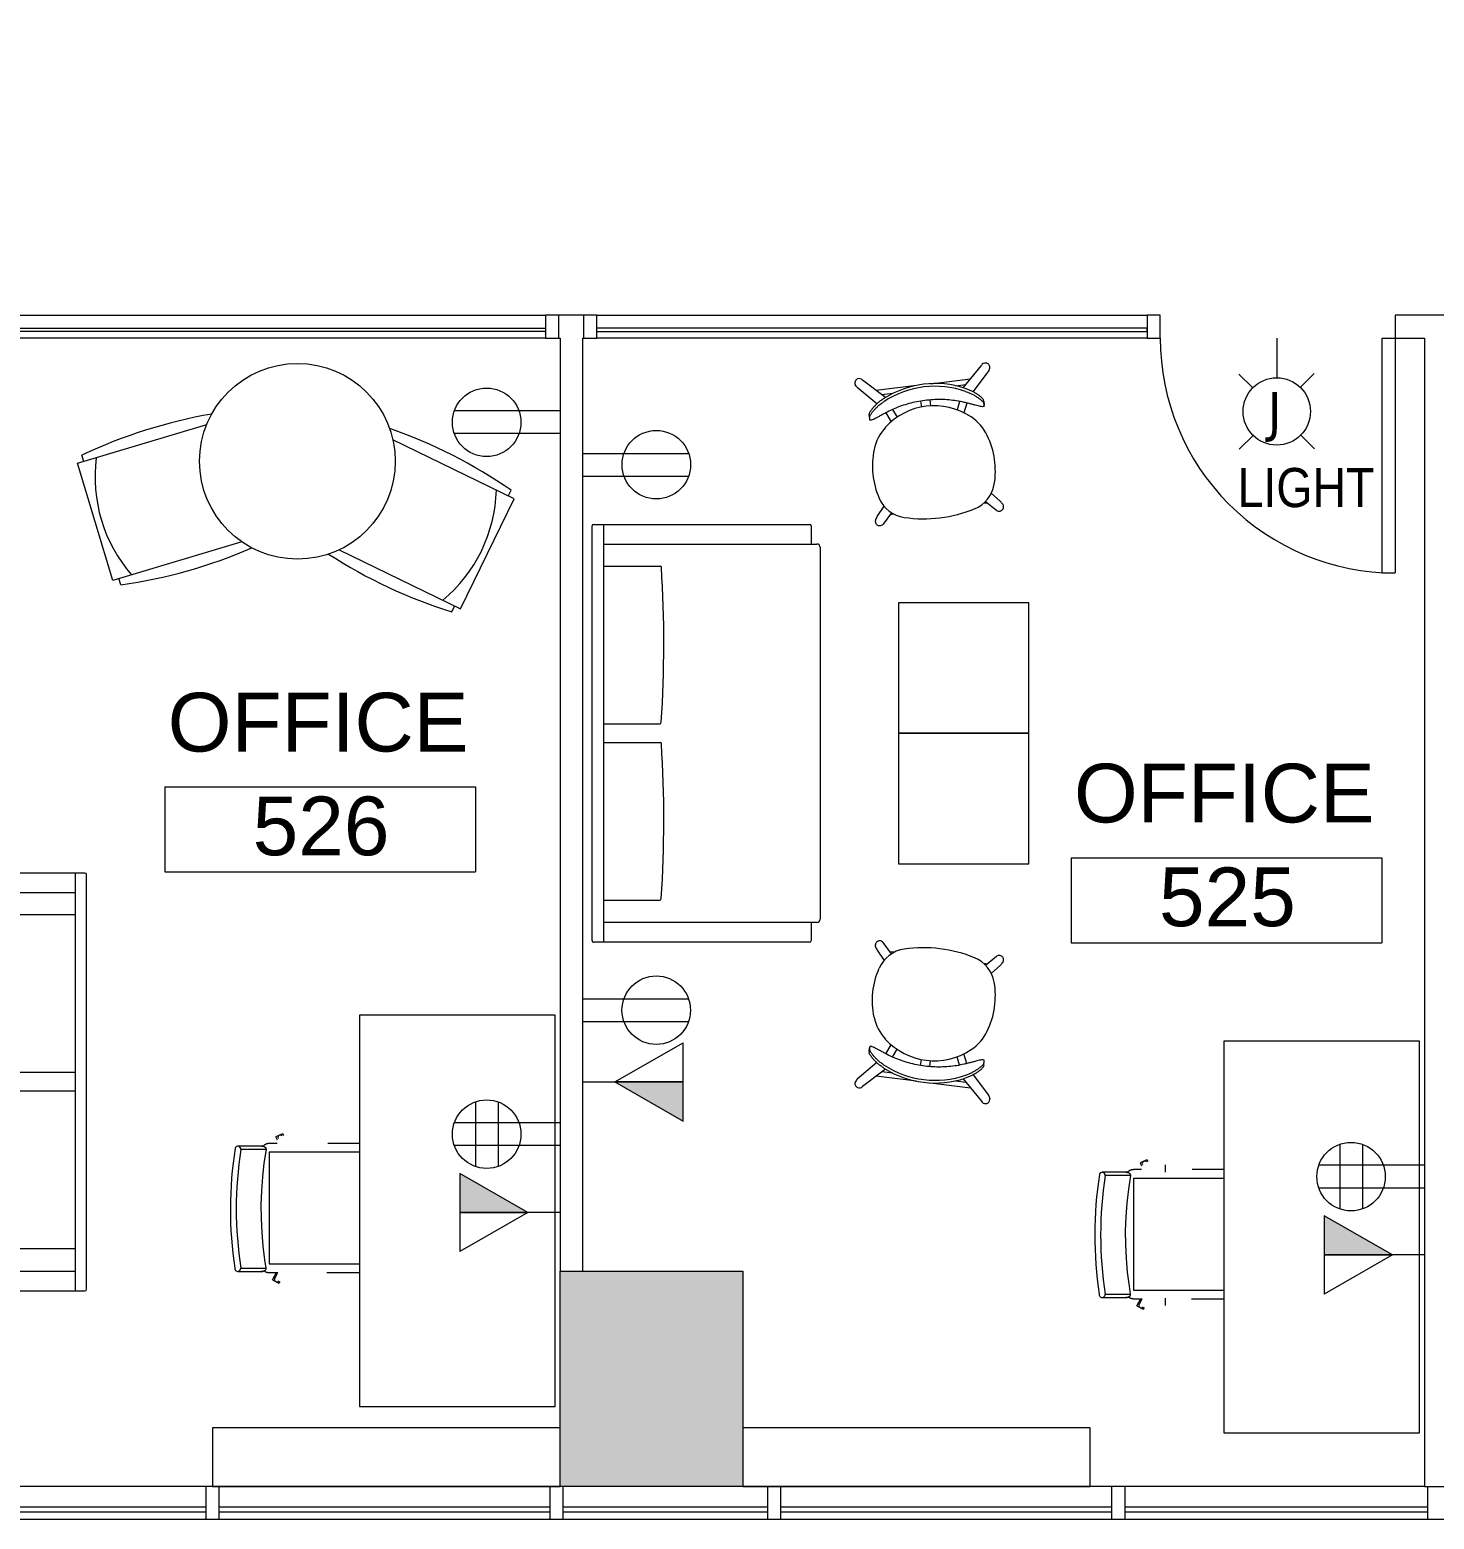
# Model space of a CAD drawing. Header units: inches. Extents: x 1 to 5284, y -575 to 1641.
# Drawn here: x 1899.2 to 2114.5, y -541 to -312.8 of the extents above; entities that cross this region are included whole.
import ezdxf

# ---------------------------------------------------------------- set-up
doc = ezdxf.new("R2010")
doc.units = ezdxf.units.IN
doc.header["$MEASUREMENT"] = 0
for name, color, linetype, lineweight in [('A-ANNO-NOTE', 131, 'Continuous', 20), ('A-AREA-IDEN', 2, 'Continuous', 20), ('A-DOOR', 31, 'Continuous', 9), ('A-DOOR-FRAM', 31, 'Continuous', 9), ('A-GLAZ', 151, 'Continuous', 9), ('A-GLAZ-EXST', 7, 'Continuous', 9), ('Bb-col', 7, 'Continuous', 9), ('Bb-cor', 7, 'Continuous', 9), ('CAD background - for revit_dwg', 8, 'Continuous', 9), ('E-ELEC-FIXT-IDEN', 2, 'Continuous', 9), ('I-FURN', 30, 'Continuous', 9), ('I-FURN-PNLS', 30, 'Continuous', 9), ('I-WALL', 2, 'Continuous', 13), ('Mullion', 7, 'Continuous', 9)]:
    doc.layers.add(name, color=color, linetype=linetype, lineweight=lineweight)
doc.styles.add('Arial', font='arial.ttf', dxfattribs={"height": 9})
doc.styles.add('Arial_2', font='arial.ttf', dxfattribs={"width": 0.85, "height": 6})
doc.styles.add('Tahoma', font='tahoma.ttf', dxfattribs={"height": 6})
pattern_1 = [(180, (32.04, 38.733), (-3e-15, 24), []), (90, (32.04, 38.73), (72, -4e-15), [])]
pattern_2 = [(180, (52.487, 38.733), (-3e-15, 24), []), (90, (52.49, 38.73), (72, -4e-15), [])]

# ---------------------------------------------------------------- blocks, each defined once
blk = doc.blocks.new('Single-Flush - With Sidelight - 36_ x 96_-1747744-New Construction - Tel_Data_Elec Plan')
at = {"layer": 'A-DOOR', "color": 250, "lineweight": 20}
for p, q in [((-16, -1.75), (-18, -1.75)), ((-18, -1.75), (-18, -37.75)), ((-16, -37.75), (-16, -1.75)), ((-16, -37.75), (-18, -37.75))]:
    blk.add_line(p, q, dxfattribs=at)
at = {"layer": 'A-DOOR'}
blk.add_arc((-18, -1.75), 36, 270, 0, dxfattribs=at)
at = {"layer": 'A-DOOR-FRAM', "color": 250, "lineweight": 20}
blk.add_line((132.27, 1.75), (132.27, -1.75), dxfattribs=at)
at = {"layer": 'A-GLAZ', "color": 250, "lineweight": 20}
for p, q in [((20, -0.75), (20, -0.25)), ((20, -0.25), (130.27, -0.25)), ((130.27, -0.75), (20, -0.75)), ((130.27, -0.25), (130.27, -0.75))]:
    blk.add_line(p, q, dxfattribs=at)
blk = doc.blocks.new('Single-Flush - With Sidelight - 36_ x 96_-1747842-New Construction - Tel_Data_Elec Plan')
at = {"layer": 'A-DOOR', "color": 250, "lineweight": 20}
for p, q in [((-16, 37.75), (-18, 37.75)), ((-18, 1.75), (-18, 37.75)), ((-16, 37.75), (-16, 1.75)), ((-16, 1.75), (-18, 1.75))]:
    blk.add_line(p, q, dxfattribs=at)
at = {"layer": 'A-DOOR'}
blk.add_arc((-18, 1.75), 36, 360, 90, dxfattribs=at)
at = {"layer": 'A-DOOR-FRAM', "color": 250, "lineweight": 20}
blk.add_line((106.39, -1.75), (106.39, 1.75), dxfattribs=at)
at = {"layer": 'A-GLAZ', "color": 250, "lineweight": 20}
for p, q in [((104.39, 0.75), (20, 0.75)), ((20, 0.75), (20, 0.25)), ((20, 0.25), (104.39, 0.25)), ((104.39, 0.25), (104.39, 0.75))]:
    blk.add_line(p, q, dxfattribs=at)
blk = doc.blocks.new('Table _ Chairs - Seats 2 - 2-6 Diameter-571324-New Construction - Tel_Data_Elec Plan')
at = {"layer": 'I-FURN'}
for p, q in [((-9.37, 32.37), (-9.37, 11.71)), ((9.38, 32.37), (-9.37, 32.37)), ((9.38, 11.71), (9.38, 32.37)), ((-9.37, 31.37), (-10.37, 31.37)), ((10.38, 31.37), (9.38, 31.37)), ((14.83, -2.25), (28.84, -17.44)), ((15.06, -30.16), (1.05, -14.96)), ((28.84, -17.44), (15.06, -30.16)), ((28.9, -16.03), (28.16, -16.71)), ((14.38, -29.42), (13.64, -30.1))]:
    blk.add_line(p, q, dxfattribs=at)
blk.add_circle((0, 0), 15, dxfattribs=at)
for centre, radius, start, end in [((66.41, 19.75), 77.66, 171.3911, 186.8305), ((0, 8.4), 22.97, 65.9148, 114.0852), ((-66.41, 19.75), 77.66, 353.1695, 8.6089), ((-35.43, -59.54), 77.66, 34.072, 49.5115), ((62.21, 30.5), 77.66, 215.8504, 231.2899), ((5.7, -6.18), 22.97, 288.5958, 336.7661)]:
    blk.add_arc(centre, radius, start, end, dxfattribs=at)
blk = doc.blocks.new('CGI_Bench - CGI_Bench-1733011-New Construction - Tel_Data_Elec Plan')
at = {"layer": 'I-FURN-PNLS'}
h = blk.add_hatch(dxfattribs=at)
h.set_pattern_fill('FP_3', color=256, style=0, pattern_type=2)
h.set_pattern_definition(pattern_1)
h.paths.add_polyline_path([(31.46, 41.54), (31.5, 35.78), (31.54, 35.63), (31.75, 35.42), (32.12, 35.36), (32.41, 35.48), (32.45, 35.51), (32.61, 35.78), (32.63, 35.93), (32.58, 41.74), (32.45, 41.95), (32.19, 42.1), (31.81, 42.07), (31.63, 41.95), (31.53, 41.83), (31.48, 41.61)], flags=0)
h = blk.add_hatch(dxfattribs=at)
h.set_pattern_fill('FP_4', color=256, style=0, pattern_type=2)
h.set_pattern_definition(pattern_2)
h.paths.add_polyline_path([(51.9, 41.54), (51.93, 35.85), (51.99, 35.63), (52.3, 35.38), (52.49, 35.35), (52.78, 35.42), (52.99, 35.64), (53.07, 35.93), (53.05, 41.69), (52.9, 41.95), (52.64, 42.1), (52.48, 42.12), (52.14, 41.98), (51.98, 41.83), (51.93, 41.62)], flags=0)
for p, q in [((33.23, 48.19), (33.23, 44.33)), ((51.4, 44.31), (51.4, 48.17)), ((32.54, 43.8), (32.54, 42.49)), ((33.87, 43.85), (33.87, 30)), ((50.98, 43.85), (33.87, 43.85)), ((33.87, 43.8), (33.87, 30)), ((50.93, 43.85), (33.93, 43.85)), ((50.98, 30), (50.98, 43.85)), ((50.98, 30), (50.98, 43.8)), ((52.32, 42.6), (52.32, 43.8)), ((31.44, 43.33), (30.91, 42.35)), ((31.2, 42.2), (30.91, 42.35)), ((31.44, 43.33), (32.55, 42.73)), ((31.67, 42.99), (32.54, 42.52)), ((52.85, 42.55), (53.35, 42.79)), ((53.82, 41.78), (53.35, 42.79)), ((53.82, 41.78), (53.54, 41.65)), ((32.54, 34.97), (32.54, 30)), ((52.32, 30), (52.32, 34.86)), ((12, 30), (12, 0)), ((72, 30), (12, 30)), ((72, 0), (72, 30)), ((12, 0), (72, 0))]:
    blk.add_line(p, q, dxfattribs=at)
at = {"layer": 'I-FURN-PNLS', "flags": 128}
for points in [[(32.72, 48.65), (32.72, 48.01), (32.72, 47.43), (32.72, 46.91), (32.72, 46.44), (32.72, 46.03), (32.72, 45.69), (32.72, 45.4), (32.72, 45.17), (32.72, 45), (32.72, 44.89), (32.72, 44.84), (32.72, 44.83)], [(51.91, 44.82), (51.91, 44.85), (51.91, 44.94), (51.91, 45.09), (51.91, 45.3), (51.91, 45.57), (51.91, 45.9), (51.91, 46.29), (51.91, 46.74), (51.91, 47.25), (51.91, 47.81), (51.91, 48.43), (51.91, 48.63)], [(32.79, 44.6), (32.76, 44.55), (32.73, 44.5), (32.7, 44.45), (32.68, 44.4), (32.65, 44.35), (32.63, 44.3), (32.61, 44.25), (32.6, 44.2), (32.58, 44.14), (32.57, 44.09), (32.56, 44.03), (32.55, 43.98), (32.55, 43.92), (32.54, 43.87), (32.54, 43.81), (32.54, 43.8)], [(32.72, 44.83), (32.72, 44.86), (32.72, 44.96), (32.72, 45.04)], [(33.23, 44.33), (33.21, 44.33), (33.19, 44.33), (33.17, 44.33), (33.15, 44.33), (33.13, 44.34), (33.11, 44.34), (33.09, 44.35), (33.07, 44.35), (33.05, 44.36), (33.03, 44.37), (33.01, 44.38), (32.99, 44.38), (32.98, 44.39), (32.96, 44.4), (32.94, 44.42), (32.93, 44.43), (32.91, 44.44), (32.89, 44.45), (32.88, 44.47), (32.86, 44.48), (32.85, 44.5), (32.84, 44.51), (32.82, 44.53), (32.81, 44.54), (32.8, 44.56), (32.79, 44.58), (32.78, 44.6), (32.77, 44.61), (32.76, 44.63), (32.76, 44.65), (32.75, 44.67), (32.74, 44.69), (32.74, 44.71), (32.73, 44.73), (32.73, 44.75), (32.73, 44.77), (32.72, 44.79), (32.72, 44.81), (32.72, 44.83), (32.72, 44.83)], [(51.4, 44.31), (49.3, 44.63), (47.19, 44.87), (45.07, 45.03), (42.95, 45.1), (40.83, 45.08), (38.7, 44.98), (36.59, 44.8), (34.48, 44.53), (33.23, 44.33)], [(51.91, 44.82), (51.91, 44.8), (51.9, 44.78), (51.9, 44.76), (51.9, 44.74), (51.9, 44.72), (51.89, 44.7), (51.89, 44.68), (51.88, 44.66), (51.87, 44.64), (51.87, 44.62), (51.86, 44.6), (51.85, 44.58), (51.84, 44.56), (51.83, 44.55), (51.82, 44.53), (51.81, 44.51), (51.79, 44.5), (51.78, 44.48), (51.77, 44.47), (51.75, 44.45), (51.74, 44.44), (51.72, 44.43), (51.71, 44.41), (51.69, 44.4), (51.67, 44.39), (51.66, 44.38), (51.64, 44.37), (51.62, 44.36), (51.6, 44.35), (51.58, 44.34), (51.56, 44.34), (51.54, 44.33), (51.52, 44.33), (51.5, 44.32), (51.48, 44.32), (51.46, 44.31), (51.44, 44.31), (51.42, 44.31), (51.4, 44.31), (51.4, 44.31)], [(52.32, 43.8), (52.32, 43.85), (52.31, 43.91), (52.31, 43.97), (52.3, 44.02), (52.29, 44.07), (52.28, 44.13), (52.26, 44.18), (52.25, 44.24), (52.23, 44.29), (52.21, 44.34), (52.18, 44.39), (52.16, 44.44), (52.13, 44.49), (52.1, 44.54), (52.07, 44.58), (52.04, 44.63), (52.01, 44.67), (51.97, 44.71), (51.93, 44.76), (51.9, 44.8)], [(51.91, 45.02), (51.91, 44.89), (51.91, 44.83), (51.91, 44.82)], [(31.18, 42.83), (31.15, 42.75), (31.13, 42.65), (31.14, 42.56), (31.18, 42.48), (31.23, 42.4), (31.3, 42.34)], [(31.67, 42.99), (31.59, 43.02), (31.51, 43.03), (31.43, 43.02), (31.35, 42.99), (31.28, 42.95), (31.22, 42.9), (31.18, 42.83)], [(53.58, 42.27), (53.54, 42.34), (53.48, 42.4), (53.42, 42.45), (53.34, 42.48), (53.26, 42.49), (53.18, 42.48), (53.1, 42.46)], [(53.51, 41.85), (53.56, 41.92), (53.6, 42.01), (53.62, 42.1), (53.61, 42.19), (53.58, 42.27)]]:
    blk.add_lwpolyline(points, dxfattribs=at)
at = {"layer": 'I-FURN-PNLS'}
for centre, radius, start, end in [((33.93, 43.8), 0.053, 90, 180), ((50.93, 43.8), 0.053, 0, 90), ((31.51, 42.65), 0.373, 151.6127, 165.6924), ((31.51, 42.65), 0.373, 127.5002, 151.6127), ((53.24, 42.12), 0.373, 25, 49.1125), ((53.24, 42.12), 0.373, 10.9203, 25)]:
    blk.add_arc(centre, radius, start, end, dxfattribs=at)
for centre, major_axis, ratio, start_param, end_param in [((33.23, 48.65), (0.507, 0), 0.899459, 1.570796, 4.712389), ((42.26, 1.13), (54.09, 0), 0.899459, 1.397913, 1.738627), ((42.26, 1.13), (53.09, 0), 0.899459, 1.397883, 1.741819), ((51.4, 48.63), (-0.507, 0), 0.899459, 1.570796, 4.369819), ((33.23, 45.04), (0.507, 0), 0.99468, 3.141593, 3.403392), ((51.4, 45.02), (0.507, 0), 0.99468, 6.239129, 6.428751)]:
    blk.add_ellipse(centre, major_axis=major_axis, ratio=ratio, start_param=start_param, end_param=end_param, dxfattribs=at)
blk = doc.blocks.new('FURN-SEATING-SOFA-2 _ 3 SEAT-LARGE - TWO SEAT-1733016-New Construction - Tel_Data_Elec Plan')
at = {"layer": 'I-FURN'}
for p, q in [((-46.5, 34.72), (-46.5, 1.62)), ((17.28, 34.97), (-46.25, 34.97)), ((17.53, 1.63), (17.53, 34.72)), ((-46.5, 33.22), (17.53, 33.22)), ((-43.49, 33.22), (-43.49, 0.5)), ((-40.09, 33.22), (-40.09, 24.54)), ((-15.94, 33.22), (-15.94, 24.6)), ((-13.07, 33.22), (-13.07, 24.54)), ((11.08, 33.22), (11.08, 24.6)), ((14.52, 0.5), (14.52, 33.22)), ((-46.25, 1.37), (-43.49, 1.37)), ((-42.99, 0), (14.02, 0)), ((14.52, 1.38), (17.28, 1.38))]:
    blk.add_line(p, q, dxfattribs=at)
for centre, radius, start, end in [((-46.25, 34.72), 0.25, 90, 180), ((17.28, 34.72), 0.25, 0, 90), ((-39.88, 24.54), 0.203, 180, 266.3987), ((-28.16, 210.74), 186.77, 266.3987, 273.6817), ((-16.19, 24.6), 0.25, 273.6817, 0), ((-12.86, 24.54), 0.203, 180, 266.3987), ((-1.14, 210.74), 186.77, 266.3987, 273.6817), ((10.83, 24.6), 0.25, 273.6817, 0), ((-46.25, 1.62), 0.25, 180, 270), ((-42.99, 0.5), 0.5, 180, 270), ((14.02, 0.5), 0.5, 270, 0), ((17.28, 1.63), 0.25, 270, 0)]:
    blk.add_arc(centre, radius, start, end, dxfattribs=at)
blk = doc.blocks.new('CGI_Bench - CGI_Bench-V17-New Construction - Tel_Data_Elec Plan')
at = {"layer": 'I-FURN-PNLS'}
h = blk.add_hatch(dxfattribs=at)
h.set_pattern_fill('FP_3', color=256, style=0, pattern_type=2)
h.set_pattern_definition(pattern_1)
h.paths.add_polyline_path([(31.46, 41.54), (31.5, 35.78), (31.54, 35.63), (31.75, 35.42), (32.12, 35.36), (32.41, 35.48), (32.46, 35.53), (32.61, 35.78), (32.63, 35.93), (32.58, 41.74), (32.45, 41.95), (32.19, 42.1), (31.81, 42.07), (31.63, 41.95), (31.53, 41.83), (31.48, 41.61)], flags=0)
h = blk.add_hatch(dxfattribs=at)
h.set_pattern_fill('FP_4', color=256, style=0, pattern_type=2)
h.set_pattern_definition(pattern_2)
h.paths.add_polyline_path([(51.9, 41.54), (51.93, 35.85), (51.99, 35.63), (52.3, 35.38), (52.49, 35.35), (52.78, 35.42), (52.99, 35.64), (53.07, 35.93), (53.05, 41.69), (52.9, 41.95), (52.64, 42.1), (52.48, 42.12), (52.14, 41.98), (51.98, 41.83), (51.93, 41.62)], flags=0)
for p, q in [((33.23, 48.19), (33.23, 44.33)), ((51.4, 44.31), (51.4, 48.17)), ((32.54, 43.8), (32.54, 42.49)), ((33.87, 43.85), (33.87, 30)), ((50.98, 43.85), (33.87, 43.85)), ((33.87, 43.8), (33.87, 30)), ((50.93, 43.85), (33.93, 43.85)), ((50.98, 30), (50.98, 43.85)), ((50.98, 30), (50.98, 43.8)), ((52.32, 42.6), (52.32, 43.8)), ((31.44, 43.33), (30.91, 42.35)), ((31.2, 42.2), (30.91, 42.35)), ((31.44, 43.33), (32.55, 42.73)), ((31.67, 42.99), (32.54, 42.52)), ((52.85, 42.55), (53.35, 42.79)), ((53.82, 41.78), (53.35, 42.79)), ((53.82, 41.78), (53.54, 41.65)), ((32.54, 34.97), (32.54, 30)), ((52.32, 30), (52.32, 34.86)), ((12, 30), (12, 0)), ((72, 30), (12, 30)), ((72, 0), (72, 30)), ((12, 0), (72, 0))]:
    blk.add_line(p, q, dxfattribs=at)
at = {"layer": 'I-FURN-PNLS', "flags": 128}
for points in [[(32.72, 48.65), (32.72, 48.01), (32.72, 47.43), (32.72, 46.91), (32.72, 46.44), (32.72, 46.03), (32.72, 45.69), (32.72, 45.4), (32.72, 45.17), (32.72, 45), (32.72, 44.89), (32.72, 44.84), (32.72, 44.83)], [(51.91, 44.82), (51.91, 44.85), (51.91, 44.94), (51.91, 45.09), (51.91, 45.3), (51.91, 45.57), (51.91, 45.9), (51.91, 46.29), (51.91, 46.74), (51.91, 47.25), (51.91, 47.81), (51.91, 48.43), (51.91, 48.63)], [(32.79, 44.6), (32.76, 44.55), (32.73, 44.5), (32.7, 44.45), (32.68, 44.4), (32.65, 44.35), (32.63, 44.3), (32.61, 44.25), (32.6, 44.2), (32.58, 44.14), (32.57, 44.09), (32.56, 44.03), (32.55, 43.98), (32.55, 43.92), (32.54, 43.87), (32.54, 43.81), (32.54, 43.8)], [(32.72, 44.83), (32.72, 44.86), (32.72, 44.96), (32.72, 45.04)], [(33.23, 44.33), (33.21, 44.33), (33.19, 44.33), (33.17, 44.33), (33.15, 44.33), (33.13, 44.34), (33.11, 44.34), (33.09, 44.35), (33.07, 44.35), (33.05, 44.36), (33.03, 44.37), (33.01, 44.38), (32.99, 44.38), (32.98, 44.39), (32.96, 44.4), (32.94, 44.42), (32.93, 44.43), (32.91, 44.44), (32.89, 44.45), (32.88, 44.47), (32.86, 44.48), (32.85, 44.5), (32.84, 44.51), (32.82, 44.53), (32.81, 44.54), (32.8, 44.56), (32.79, 44.58), (32.78, 44.6), (32.77, 44.61), (32.76, 44.63), (32.76, 44.65), (32.75, 44.67), (32.74, 44.69), (32.74, 44.71), (32.73, 44.73), (32.73, 44.75), (32.73, 44.77), (32.72, 44.79), (32.72, 44.81), (32.72, 44.83), (32.72, 44.83)], [(51.4, 44.31), (49.3, 44.63), (47.19, 44.87), (45.07, 45.03), (42.95, 45.1), (40.83, 45.08), (38.7, 44.98), (36.59, 44.8), (34.48, 44.53), (33.23, 44.33)], [(51.91, 44.82), (51.91, 44.8), (51.9, 44.78), (51.9, 44.76), (51.9, 44.74), (51.9, 44.72), (51.89, 44.7), (51.89, 44.68), (51.88, 44.66), (51.87, 44.64), (51.87, 44.62), (51.86, 44.6), (51.85, 44.58), (51.84, 44.56), (51.83, 44.55), (51.82, 44.53), (51.81, 44.51), (51.79, 44.5), (51.78, 44.48), (51.77, 44.47), (51.75, 44.45), (51.74, 44.44), (51.72, 44.43), (51.71, 44.41), (51.69, 44.4), (51.67, 44.39), (51.66, 44.38), (51.64, 44.37), (51.62, 44.36), (51.6, 44.35), (51.58, 44.34), (51.56, 44.34), (51.54, 44.33), (51.52, 44.33), (51.5, 44.32), (51.48, 44.32), (51.46, 44.31), (51.44, 44.31), (51.42, 44.31), (51.4, 44.31), (51.4, 44.31)], [(52.32, 43.8), (52.32, 43.85), (52.31, 43.91), (52.31, 43.97), (52.3, 44.02), (52.29, 44.07), (52.28, 44.13), (52.26, 44.18), (52.25, 44.24), (52.23, 44.29), (52.21, 44.34), (52.18, 44.39), (52.16, 44.44), (52.13, 44.49), (52.1, 44.54), (52.07, 44.58), (52.04, 44.63), (52.01, 44.67), (51.97, 44.71), (51.93, 44.76), (51.9, 44.8)], [(51.91, 45.02), (51.91, 44.89), (51.91, 44.83), (51.91, 44.82)], [(31.18, 42.83), (31.15, 42.75), (31.13, 42.65), (31.14, 42.56), (31.18, 42.48), (31.23, 42.4), (31.3, 42.34)], [(31.67, 42.99), (31.59, 43.02), (31.51, 43.03), (31.43, 43.02), (31.35, 42.99), (31.28, 42.95), (31.22, 42.9), (31.18, 42.83)], [(53.58, 42.27), (53.54, 42.34), (53.48, 42.4), (53.42, 42.45), (53.34, 42.48), (53.26, 42.49), (53.18, 42.48), (53.1, 42.46)], [(53.51, 41.85), (53.56, 41.92), (53.6, 42.01), (53.62, 42.1), (53.61, 42.19), (53.58, 42.27)]]:
    blk.add_lwpolyline(points, dxfattribs=at)
at = {"layer": 'I-FURN-PNLS'}
for centre, radius, start, end in [((33.93, 43.8), 0.053, 90, 180), ((50.93, 43.8), 0.053, 0, 90), ((31.51, 42.65), 0.373, 151.6127, 165.6924), ((31.51, 42.65), 0.373, 127.5002, 151.6127), ((53.24, 42.12), 0.373, 25, 49.1125), ((53.24, 42.12), 0.373, 11.8807, 25)]:
    blk.add_arc(centre, radius, start, end, dxfattribs=at)
for centre, major_axis, ratio, start_param, end_param in [((33.23, 48.65), (0.507, 0), 0.899459, 1.570796, 4.712389), ((42.26, 1.13), (54.09, 0), 0.899459, 1.397913, 1.738627), ((42.26, 1.13), (53.09, 0), 0.899459, 1.397883, 1.741819), ((51.4, 48.63), (-0.507, 0), 0.899459, 1.570796, 4.369819), ((33.23, 45.04), (0.507, 0), 0.99468, 3.141593, 3.403392), ((51.4, 45.02), (0.507, 0), 0.99468, 6.239129, 6.428751)]:
    blk.add_ellipse(centre, major_axis=major_axis, ratio=ratio, start_param=start_param, end_param=end_param, dxfattribs=at)
blk = doc.blocks.new('FURN-SEATING-SOFA-2 _ 3 SEAT-LARGE - TWO SEAT-1742381-New Construction - Tel_Data_Elec Plan')
at = {"layer": 'I-FURN'}
for p, q in [((-46.5, -34.72), (-46.5, -1.62)), ((-46.25, -1.37), (-43.49, -1.37)), ((-43.49, -33.22), (-43.49, -0.5)), ((-42.99, 0), (14.02, 0)), ((14.52, -0.5), (14.52, -33.22)), ((14.52, -1.38), (17.28, -1.38)), ((17.53, -1.63), (17.53, -34.72)), ((-40.09, -33.22), (-40.09, -24.54)), ((-15.94, -33.22), (-15.94, -24.6)), ((-13.07, -33.22), (-13.07, -24.54)), ((11.08, -33.22), (11.08, -24.6)), ((-46.5, -33.22), (17.53, -33.22)), ((17.28, -34.97), (-46.25, -34.97))]:
    blk.add_line(p, q, dxfattribs=at)
for centre, radius, start, end in [((-46.25, -1.62), 0.25, 90, 180), ((-42.99, -0.5), 0.5, 90, 180), ((14.02, -0.5), 0.5, 360, 90), ((17.28, -1.63), 0.25, 0, 90), ((-39.88, -24.54), 0.203, 93.6013, 180), ((-28.16, -210.74), 186.77, 86.3183, 93.6013), ((-16.19, -24.6), 0.25, 0, 86.3183), ((-12.86, -24.54), 0.203, 93.6013, 180), ((-1.14, -210.74), 186.77, 86.3183, 93.6013), ((10.83, -24.6), 0.25, 0, 86.3183), ((-46.25, -34.72), 0.25, 180, 270), ((17.28, -34.72), 0.25, 270, 0)]:
    blk.add_arc(centre, radius, start, end, dxfattribs=at)
blk = doc.blocks.new('Steelcase Coalesse - Millbrae - Table - Side - 20__ D x 20__ W x 20__ H-1742382-New Construction - Tel_Data_Elec Plan')
at = {"layer": 'I-FURN'}
for p, q in [((-26.54, 0), (-46.5, 0)), ((-46.5, 0), (-46.5, -20)), ((-26.54, -20), (-26.54, 0)), ((-46.5, -20), (-26.54, -20))]:
    blk.add_line(p, q, dxfattribs=at)
blk = doc.blocks.new('JCR4_JCR5_US - JCR4-1739715-New Construction - Tel_Data_Elec Plan')
at = {"layer": 'I-FURN'}
for p, q in [((-9.81, 9.68), (-9.86, 9.79)), ((-9.51, 9.2), (-8.28, 7.79)), ((-7.26, 8.93), (-8.77, 10.49)), ((-6.92, 9.18), (-7.5, 9.18)), ((6.89, 9.18), (7.51, 9.18)), ((7.25, 8.91), (8.77, 10.48)), ((9.51, 9.19), (8.28, 7.77)), ((9.81, 9.67), (9.86, 9.77)), ((-8.87, -6.32), (-8.87, -5.78)), ((-8.87, -6.32), (-8.85, -6.53)), ((-6.24, -6.38), (-5.62, -4.95)), ((-5.18, -6.75), (-4.65, -5.53)), ((-0.68, -7.54), (-0.68, -6.63)), ((0.75, -7.54), (0.75, -6.62)), ((5.19, -6.78), (4.64, -5.52)), ((6.26, -6.41), (5.62, -4.94)), ((8.87, -6.32), (8.84, -6.53)), ((8.87, -6.32), (8.87, -5.79)), ((-7.44, -7.96), (-10.12, -10.77)), ((-5.96, -8.77), (-9.16, -11.83)), ((6.04, -8.74), (9.19, -11.82)), ((7.47, -7.93), (10.13, -10.79)), ((-10.2, -10.88), (-10.37, -11.26)), ((-1.08, -10), (-7.25, -10)), ((-4.83, -9.22), (-6.43, -9.22)), ((1.08, -10), (7.33, -10)), ((4.82, -9.22), (6.53, -9.22)), ((10.23, -10.95), (10.38, -11.28))]:
    blk.add_line(p, q, dxfattribs=at)
for centre, radius, start, end in [((-9.18, 9.99), 0.716, 137.5753, 178.4247), ((-9.38, 9.99), 0.519, 178.4247, 203), ((-8.15, 10.39), 1.8, 203, 221), ((-9.27, 10.07), 0.594, 92.4247, 137.5753), ((-9.21, 10.02), 0.651, 47.2305, 97.4172), ((-4.15, 5.08), 4.95, 105.0819, 163.4393), ((-0.01, -10.26), 20.83, 74.9181, 105.0819), ((4.12, 5.08), 4.95, 16.545, 74.9181), ((9.21, 10), 0.651, 82.5828, 132.7695), ((9.27, 10.05), 0.594, 42.4247, 87.5753), ((8.15, 10.37), 1.8, 319, 337), ((9.18, 9.97), 0.716, 1.5753, 42.4247), ((9.38, 9.98), 0.519, 337, 1.5753), ((3.02, 2.95), 12.43, 163.4393, 198.7768), ((-1.93, 1.26), 7.2, 198.7768, 229.164), ((1.9, 1.26), 7.2, 310.836, 341.2386), ((-0.01, 3.48), 10.13, 229.164, 310.836), ((-9.78, -11.47), 0.628, 160.1918, 193.8526), ((-9.71, -11.16), 0.566, 136.399, 150.171), ((9.71, -11.18), 0.567, 24.0328, 42.9577), ((9.78, -11.46), 0.628, 346.1472, 16.1794), ((-9.77, -11.47), 0.641, 193.8531, 238.0895), ((-9.63, -11.25), 0.899, 238.2879, 252.4032), ((-9.73, -11.44), 0.692, 255.3086, 325.1858), ((9.75, -11.43), 0.678, 215.4685, 284.408), ((9.65, -11.24), 0.884, 287.7331, 301.2316), ((9.77, -11.45), 0.641, 301.9103, 346.1472)]:
    blk.add_arc(centre, radius, start, end, dxfattribs=at)
for centre, major_axis, ratio, start_param, end_param in [((1.04, -13.33), (-9.82, 7.83), 0.171248, 0.054796, 0.206134), ((0.03, -12.52), (8.76, 6.98), 0.171276, 6.070534, 6.226041), ((0, 4.58), (14.23, 0.06), 0.998613, 4.250885, 5.16581), ((0, 4.56), (14.63, 0.06), 0.998476, 4.264328, 5.152632)]:
    blk.add_ellipse(centre, major_axis=major_axis, ratio=ratio, start_param=start_param, end_param=end_param, dxfattribs=at)
for points in [[(8.72, -1.05), (9.13, 0.15), (9.58, 2.7), (9.23, 5.26), (8.86, 6.49)], [(-8.84, -5.61), (-8.82, -5.57), (-8.76, -5.52), (-8.57, -5.52), (-8.29, -5.59), (-7.92, -5.72), (-7.49, -5.89), (-6.99, -6.09), (-6.44, -6.31), (-6.05, -6.46), (-5.85, -6.53)], [(6.03, -6.5), (6.22, -6.43), (6.59, -6.29), (7.11, -6.08), (7.57, -5.89), (7.98, -5.73), (8.33, -5.62), (8.59, -5.55), (8.77, -5.56), (8.83, -5.61), (8.84, -5.64)]]:
    blk.add_open_spline(points, degree=3, dxfattribs=at)
for points, knots in [([(-6.28, -8.17), (-6.45, -8.09), (-6.77, -7.92), (-7.23, -7.63), (-7.65, -7.32), (-8.02, -7.01), (-8.29, -6.76), (-8.47, -6.57), (-8.59, -6.44), (-8.69, -6.31), (-8.79, -6.16), (-8.83, -6.07), (-8.85, -6.02)], [0, 0, 0, 0, 0.125, 0.25, 0.375, 0.5, 0.625, 0.6875, 0.75, 0.8125, 0.875, 1, 1, 1, 1]), ([(-8.85, -6.53), (-8.83, -6.58), (-8.79, -6.67), (-8.69, -6.82), (-8.59, -6.94), (-8.47, -7.07), (-8.29, -7.26), (-8.02, -7.5), (-7.65, -7.8), (-7.23, -8.1), (-6.77, -8.38), (-6.45, -8.54), (-6.28, -8.62)], [0, 0, 0, 0, 0.125, 0.1875, 0.25, 0.3125, 0.375, 0.5, 0.625, 0.75, 0.875, 1, 1, 1, 1]), ([(-5.85, -6.53), (-5.49, -6.66), (-4.74, -6.91), (-3.18, -7.3), (-1.14, -7.58), (1.36, -7.57), (3.39, -7.27), (4.93, -6.88), (5.67, -6.63), (6.03, -6.5)], [0, 0, 0, 0, 0.1, 0.2, 0.4, 0.6, 0.8, 0.9, 1, 1, 1, 1]), ([(8.84, -6.02), (8.83, -6.07), (8.79, -6.16), (8.68, -6.31), (8.58, -6.44), (8.46, -6.58), (8.28, -6.77), (8.02, -7.02), (7.65, -7.33), (7.23, -7.63), (6.77, -7.92), (6.45, -8.09), (6.28, -8.17)], [0, 0, 0, 0, 0.125, 0.1875, 0.25, 0.3125, 0.375, 0.5, 0.625, 0.75, 0.875, 1, 1, 1, 1]), ([(6.28, -8.62), (6.45, -8.54), (6.77, -8.38), (7.23, -8.1), (7.65, -7.8), (8.02, -7.5), (8.28, -7.26), (8.47, -7.07), (8.58, -6.94), (8.68, -6.82), (8.79, -6.67), (8.83, -6.58), (8.84, -6.53)], [0, 0, 0, 0, 0.125, 0.25, 0.375, 0.5, 0.625, 0.6875, 0.75, 0.8125, 0.875, 1, 1, 1, 1])]:
    blk.add_open_spline(points, degree=3, knots=knots, dxfattribs=at)
blk = doc.blocks.new('JCR4_JCR5_US - JCR4-1733013-New Construction - Tel_Data_Elec Plan')
at = {"layer": 'I-FURN'}
for p, q in [((-5.96, 8.77), (-9.16, 11.83)), ((6.04, 8.74), (9.19, 11.82)), ((-10.2, 10.88), (-10.37, 11.26)), ((-7.44, 7.96), (-10.12, 10.77)), ((-1.08, 10), (-7.25, 10)), ((-4.83, 9.22), (-6.43, 9.22)), ((1.08, 10), (7.33, 10)), ((4.82, 9.22), (6.53, 9.22)), ((7.47, 7.93), (10.13, 10.79)), ((10.23, 10.95), (10.38, 11.28)), ((-0.68, 7.54), (-0.68, 6.63)), ((0.75, 7.54), (0.75, 6.62)), ((-8.87, 6.32), (-8.85, 6.53)), ((-8.87, 6.32), (-8.87, 5.78)), ((-6.24, 6.38), (-5.62, 4.95)), ((-5.18, 6.75), (-4.65, 5.53)), ((5.19, 6.78), (4.64, 5.52)), ((6.26, 6.41), (5.62, 4.94)), ((8.87, 6.32), (8.84, 6.53)), ((8.87, 6.32), (8.87, 5.79)), ((-9.51, -9.2), (-8.28, -7.79)), ((-7.26, -8.93), (-8.77, -10.49)), ((7.25, -8.91), (8.77, -10.48)), ((9.51, -9.19), (8.28, -7.77)), ((-9.81, -9.68), (-9.86, -9.79)), ((-6.92, -9.18), (-7.5, -9.18)), ((6.89, -9.18), (7.51, -9.18)), ((9.81, -9.67), (9.86, -9.77))]:
    blk.add_line(p, q, dxfattribs=at)
for centre, radius, start, end in [((-9.78, 11.47), 0.628, 166.1474, 199.8082), ((-9.77, 11.47), 0.641, 121.9105, 166.1469), ((-9.63, 11.25), 0.899, 107.5968, 121.7121), ((-9.73, 11.44), 0.692, 34.8142, 104.6914), ((9.75, 11.43), 0.678, 75.592, 144.5315), ((9.65, 11.24), 0.884, 58.7684, 72.2669), ((9.77, 11.45), 0.641, 13.8528, 58.0897), ((9.78, 11.46), 0.628, 343.8206, 13.8528), ((-9.71, 11.16), 0.566, 209.829, 223.601), ((9.71, 11.18), 0.567, 317.0423, 335.9672), ((-0.01, -3.48), 10.13, 49.164, 130.836), ((-1.93, -1.26), 7.2, 130.836, 161.2232), ((1.9, -1.26), 7.2, 18.7614, 49.164), ((3.02, -2.95), 12.43, 161.2232, 196.5607), ((-4.15, -5.08), 4.95, 196.5607, 254.9181), ((4.12, -5.08), 4.95, 285.0819, 343.455), ((-9.38, -9.99), 0.519, 157, 181.5753), ((-9.18, -9.99), 0.716, 181.5753, 222.4247), ((-8.15, -10.39), 1.8, 139, 157), ((-9.27, -10.07), 0.594, 222.4247, 267.5753), ((-9.21, -10.02), 0.651, 262.5828, 312.7695), ((-0.01, 10.26), 20.83, 254.9181, 285.0819), ((9.21, -10), 0.651, 227.2305, 277.4172), ((9.27, -10.05), 0.594, 272.4247, 317.5753), ((8.15, -10.37), 1.8, 23, 41), ((9.18, -9.97), 0.716, 317.5753, 358.4247), ((9.38, -9.98), 0.519, 358.4247, 23)]:
    blk.add_arc(centre, radius, start, end, dxfattribs=at)
for centre, major_axis, ratio, start_param, end_param in [((0, -4.56), (-14.63, 0.06), 0.998476, 4.272146, 5.16045), ((0, -4.58), (-14.23, 0.06), 0.998613, 4.258968, 5.173893), ((1.04, 13.33), (9.82, 7.83), 0.171248, 2.935459, 3.086797), ((0.03, 12.52), (-8.76, 6.98), 0.171276, 3.198737, 3.354244)]:
    blk.add_ellipse(centre, major_axis=major_axis, ratio=ratio, start_param=start_param, end_param=end_param, dxfattribs=at)
for points, knots in [([(-8.85, 6.53), (-8.83, 6.58), (-8.79, 6.67), (-8.69, 6.82), (-8.59, 6.94), (-8.47, 7.07), (-8.29, 7.26), (-8.02, 7.5), (-7.65, 7.8), (-7.23, 8.1), (-6.77, 8.38), (-6.45, 8.54), (-6.28, 8.62)], [0, 0, 0, 0, 0.125, 0.1875, 0.25, 0.3125, 0.375, 0.5, 0.625, 0.75, 0.875, 1, 1, 1, 1]), ([(-6.28, 8.17), (-6.45, 8.09), (-6.77, 7.92), (-7.23, 7.63), (-7.65, 7.32), (-8.02, 7.01), (-8.29, 6.76), (-8.47, 6.57), (-8.59, 6.44), (-8.69, 6.31), (-8.79, 6.16), (-8.83, 6.07), (-8.85, 6.02)], [0, 0, 0, 0, 0.125, 0.25, 0.375, 0.5, 0.625, 0.6875, 0.75, 0.8125, 0.875, 1, 1, 1, 1]), ([(-5.85, 6.53), (-5.49, 6.66), (-4.74, 6.91), (-3.18, 7.3), (-1.14, 7.58), (1.36, 7.57), (3.39, 7.27), (4.93, 6.88), (5.67, 6.63), (6.03, 6.5)], [0, 0, 0, 0, 0.1, 0.2, 0.4, 0.6, 0.8, 0.9, 1, 1, 1, 1]), ([(6.28, 8.62), (6.45, 8.54), (6.77, 8.38), (7.23, 8.1), (7.65, 7.8), (8.02, 7.5), (8.28, 7.26), (8.47, 7.07), (8.58, 6.94), (8.68, 6.82), (8.79, 6.67), (8.83, 6.58), (8.84, 6.53)], [0, 0, 0, 0, 0.125, 0.25, 0.375, 0.5, 0.625, 0.6875, 0.75, 0.8125, 0.875, 1, 1, 1, 1]), ([(8.84, 6.02), (8.83, 6.07), (8.79, 6.16), (8.68, 6.31), (8.58, 6.44), (8.46, 6.58), (8.28, 6.77), (8.02, 7.02), (7.65, 7.33), (7.23, 7.63), (6.77, 7.92), (6.45, 8.09), (6.28, 8.17)], [0, 0, 0, 0, 0.125, 0.1875, 0.25, 0.3125, 0.375, 0.5, 0.625, 0.75, 0.875, 1, 1, 1, 1])]:
    blk.add_open_spline(points, degree=3, knots=knots, dxfattribs=at)
for points in [[(-8.84, 5.61), (-8.82, 5.57), (-8.76, 5.52), (-8.57, 5.52), (-8.29, 5.59), (-7.92, 5.72), (-7.49, 5.89), (-6.99, 6.09), (-6.44, 6.31), (-6.05, 6.46), (-5.85, 6.53)], [(6.03, 6.5), (6.22, 6.43), (6.59, 6.29), (7.11, 6.08), (7.57, 5.89), (7.98, 5.73), (8.33, 5.62), (8.59, 5.55), (8.77, 5.56), (8.83, 5.61), (8.84, 5.64)], [(8.72, 1.05), (9.13, -0.15), (9.58, -2.7), (9.23, -5.26), (8.86, -6.49)]]:
    blk.add_open_spline(points, degree=3, dxfattribs=at)
blk = doc.blocks.new('CAD background - for revit_dwg-1564186-New Construction - Tel_Data_Elec Plan')
at = {"lineweight": 9}
h = blk.add_hatch(color=256, dxfattribs=at)
h.paths.add_polyline_path([(1469.42, 5), (1473.5, 5), (1473.5, 38), (1445.5, 38), (1445.5, 5), (1468.92, 5)], flags=0)
h.paths.add_polyline_path([(2194, 5), (2194, 33), (2166, 33), (2166, 5)], flags=0)
h.paths.add_polyline_path([(245.5, 5), (273.5, 5), (273.5, 38), (245.5, 38)], flags=0)
h.paths.add_polyline_path([(485.5, 5), (513.5, 5), (513.5, 38), (485.5, 38)], flags=0)
h.paths.add_polyline_path([(1233.5, 5), (1233.5, 38), (1205.5, 38), (1205.5, 5), (1230, 5)], flags=0)
h.paths.add_polyline_path([(1953.5, 5), (1953.5, 38), (1925.5, 38), (1925.5, 5), (1945.8, 5)], flags=0)
h.paths.add_polyline_path([(965.5, 5), (993.5, 5), (993.5, 38), (965.5, 38)], flags=0)
h.paths.add_polyline_path([(1685.5, 5), (1713.5, 5), (1713.5, 38), (1685.5, 38), (1685.5, 16.3)], flags=0)
h.paths.add_polyline_path([(725.5, 5), (753.5, 5), (753.5, 38), (725.5, 38), (725.5, 16.3)], flags=0)
h.paths.add_polyline_path([(737.41, 245), (751.5, 245), (751.5, 250), (755, 250), (755, 275.5), (726.5, 275.5), (726.5, 245), (730, 245)], flags=0)
h.paths.add_polyline_path([(2161, 245.5), (2194, 245.5), (2194, 273.5), (2161, 273.5)], flags=0)
h.paths.add_polyline_path([(5, 245.5), (38, 245.5), (38, 273.5), (5, 273.5)], flags=0)
h.paths.add_polyline_path([(1229, 246.5), (1232.5, 246.5), (1232.5, 272.25), (1208.75, 272.25), (1208.75, 246.5)], flags=0)
h.paths.add_polyline_path([(1952.5, 246.5), (1952.5, 272.5), (1891.5, 272.5), (1891.5, 246.5), (1947, 246.5)], flags=0)
h.paths.add_polyline_path([(1472.5, 246.5), (1472.5, 272.5), (1446.5, 272.5), (1446.5, 246.5), (1469, 246.5)], flags=0)
h.paths.add_polyline_path([(491.17, 246.5), (512.5, 246.5), (512.5, 272.5), (486.5, 272.5), (486.5, 246.5)], flags=0)
h.paths.add_polyline_path([(1709, 246.5), (1712.5, 246.5), (1712.5, 272.5), (1686.5, 272.5), (1686.5, 246.5), (1690, 246.5)], flags=0)
h.paths.add_polyline_path([(999, 250), (1022, 250), (1022, 272.5), (970, 272.5), (970, 250)], flags=0)
h.paths.add_polyline_path([(5, 485.5), (38, 485.5), (38, 513.5), (5, 513.5)], flags=0)
h.paths.add_polyline_path([(2194, 485.5), (2194, 513.5), (2161, 513.5), (2161, 485.5)], flags=0)
h.paths.add_polyline_path([(1945.8, 486.5), (1952.5, 486.5), (1952.5, 512.5), (1926.5, 512.5), (1926.5, 486.5), (1943.5, 486.5)], flags=0)
h.paths.add_polyline_path([(1690, 486.5), (1712.5, 486.5), (1712.5, 512.5), (1686.5, 512.5), (1686.5, 486.5)], flags=0)
h.paths.add_polyline_path([(1451.02, 486.5), (1476.77, 486.5), (1476.77, 512.5), (1450.77, 512.5), (1450.77, 486.5)], flags=0)
h.paths.add_polyline_path([(752.5, 486.5), (752.5, 512.5), (726.5, 512.5), (726.5, 486.5), (730, 486.5)], flags=0)
h.paths.add_polyline_path([(486.5, 486.5), (512.5, 486.5), (512.5, 512.5), (486.5, 512.5)], flags=0)
h.paths.add_polyline_path([(272.5, 486.5), (272.5, 512.5), (246.5, 512.5), (246.5, 486.5)], flags=0)
h.paths.add_polyline_path([(38, 725.5), (38, 753.5), (5, 753.5), (5, 725.5)], flags=0)
h.paths.add_polyline_path([(2161, 725.5), (2194, 725.5), (2194, 753.5), (2161, 753.5)], flags=0)
h.paths.add_polyline_path([(752.5, 726.5), (752.5, 752.5), (726.5, 752.5), (726.5, 726.5)], flags=0)
h.paths.add_polyline_path([(1450.77, 726.5), (1476.77, 726.5), (1476.77, 752.5), (1450.77, 752.5)], flags=0)
h.paths.add_polyline_path([(1686.5, 726.5), (1712.5, 726.5), (1712.5, 752.5), (1686.5, 752.5)], flags=0)
h.paths.add_polyline_path([(246.5, 726.5), (272.5, 726.5), (272.5, 752.5), (246.5, 752.5)], flags=0)
h.paths.add_polyline_path([(486.5, 726.5), (512.5, 726.5), (512.5, 752.5), (486.5, 752.5)], flags=0)
h.paths.add_polyline_path([(1952.5, 726.5), (1952.5, 752.5), (1926.5, 752.5), (1926.5, 726.5)], flags=0)
h.paths.add_polyline_path([(5, 965.5), (38, 965.5), (38, 993.5), (5, 993.5)], flags=0)
h.paths.add_polyline_path([(2194, 965.5), (2194, 993.5), (2161, 993.5), (2161, 965.5)], flags=0)
h.paths.add_polyline_path([(728.81, 966.5), (752.5, 966.5), (752.5, 992.5), (728.81, 992.5), (728.81, 991)], flags=0)
h.paths.add_polyline_path([(1206.5, 966.5), (1232.5, 966.5), (1232.5, 992.5), (1206.5, 992.5), (1206.5, 977.34)], flags=0)
h.paths.add_polyline_path([(1446.5, 966.5), (1472.5, 966.5), (1472.5, 992.5), (1446.5, 992.5), (1446.5, 981.01)], flags=0)
h.paths.add_polyline_path([(992.5, 966.5), (992.5, 992.5), (966.5, 992.5), (966.5, 966.5)], flags=0)
h.paths.add_polyline_path([(1712.5, 966.5), (1712.5, 992.5), (1686.5, 992.5), (1686.5, 966.5)], flags=0)
h.paths.add_polyline_path([(512.5, 966.5), (512.5, 992.5), (486.5, 992.5), (486.5, 966.5)], flags=0)
h.paths.add_polyline_path([(1952.5, 966.5), (1952.5, 992.5), (1926.5, 992.5), (1926.5, 966.5)], flags=0)
h.paths.add_polyline_path([(272.5, 966.5), (272.5, 992.5), (246.5, 992.5), (246.5, 966.5)], flags=0)
at = {"layer": 'A-GLAZ-EXST'}
for p, q in [((860.5, 1.87), (911.25, 1.87)), ((860.5, 1.12), (911.25, 1.12)), ((913.25, 1.87), (964, 1.87)), ((913.25, 1.12), (964, 1.12)), ((966, 1.87), (997.36, 1.87)), ((966, 1.12), (997.36, 1.12)), ((999.36, 1.87), (1050.11, 1.87)), ((999.36, 1.12), (1050.11, 1.12)), ((1052.11, 1.87), (1098.5, 1.87)), ((1052.11, 1.12), (1098.5, 1.12))]:
    blk.add_line(p, q, dxfattribs=at)
at = {"layer": 'Bb-col'}
blk.add_line((965.5, 5), (965.5, 38), dxfattribs=at)
at = {"layer": 'Bb-col', "flags": 128}
blk.add_lwpolyline([(969, 38), (993.5, 38), (993.5, 5), (965.5, 5)], dxfattribs=at)
at = {"layer": 'Bb-cor'}
blk.add_line((1098, 5), (810.25, 5), dxfattribs=at)
at = {"layer": 'Bb-cor', "flags": 128}
blk.add_lwpolyline([(0, 1074.28), (0, 0), (2199, 0), (2199, 1074.28)], dxfattribs=at)
for points in [[(912.25, 14), (912.25, 5), (965.5, 5), (965.5, 14)], [(993.5, 14), (993.5, 5), (1046.75, 5), (1046.75, 14)]]:
    blk.add_lwpolyline(points, close=True, dxfattribs=at)
at = {"layer": 'Mullion'}
for p, q in [((911.25, 0), (911.25, 5)), ((913.25, 0), (913.25, 5)), ((964, 0), (964, 5)), ((966, 0), (966, 5)), ((997.36, 0), (997.36, 5)), ((999.36, 0), (999.36, 5)), ((1050.11, 0), (1050.11, 5)), ((1052.11, 0), (1052.11, 5)), ((1098.5, 5), (1098.5, 0))]:
    blk.add_line(p, q, dxfattribs=at)
blk = doc.blocks.new('FORM Room Tag - Name _ Number-61107-New Construction - Tel_Data_Elec Plan')
at = {"layer": 'A-AREA-IDEN'}
for p, q in [((-0.2444, -0.0231), (-0.2444, -0.1589)), ((-0.2444, -0.0231), (0.2515, -0.0231)), ((0.2515, -0.0231), (0.2515, -0.1589)), ((-0.2444, -0.1589), (0.2515, -0.1589))]:
    blk.add_line(p, q, dxfattribs=at)

msp = doc.modelspace()

# ---------------------------------------------------------------- hatches: boundary and pattern name
at = {"layer": 'A-ANNO-NOTE', "lineweight": 9}
for points in [[(1999.35, -480.01), (1999.35, -474.01), (1988.89, -474.01)], [(1975.56, -494.01), (1965.1, -488.01), (1965.1, -494.01), (1965.63, -494.01)], [(2108.06, -500.51), (2097.6, -494.51), (2097.6, -500.51), (2107.79, -500.51)]]:
    msp.add_hatch(color=256, dxfattribs=at).paths.add_polyline_path(points, flags=0)

# ---------------------------------------------------------------- linework, layer by layer
at = {"layer": 'A-ANNO-NOTE'}
for p, q in [((2090.34, -360.01), (2090.34, -366.1)), ((2086.66, -367.65), (2084.53, -365.52)), ((2093.95, -367.58), (2096.08, -365.45)), ((1980.47, -371.18), (1964.27, -371.18)), ((1980.47, -374.66), (1964.27, -374.66)), ((2086.72, -374.94), (2084.6, -377.06)), ((2094.02, -374.87), (2096.14, -377)), ((1983.98, -377.68), (2000.18, -377.68)), ((1983.98, -381.16), (2000.18, -381.16)), ((1983.97, -461.27), (2000.17, -461.27)), ((1983.97, -464.76), (2000.17, -464.76)), ((1988.89, -474.01), (1999.35, -468.01)), ((1999.35, -480.01), (1999.35, -468.01)), ((1983.97, -474.01), (1999.35, -474.01)), ((1999.35, -474.01), (1988.89, -474.01)), ((1988.89, -474.01), (1999.35, -480.01)), ((1988.89, -474.01), (1999.35, -480.01)), ((1999.35, -480.01), (1999.35, -474.01)), ((1967.49, -477.06), (1967.49, -486.97)), ((1970.97, -477.06), (1970.97, -486.97)), ((1980.47, -480.27), (1964.28, -480.27)), ((1980.47, -483.76), (1964.28, -483.76)), ((2099.99, -483.56), (2099.99, -493.47)), ((2103.47, -483.56), (2103.47, -493.47)), ((1965.1, -488.01), (1965.1, -494.01)), ((1975.56, -494.01), (1965.1, -488.01)), ((1965.1, -488.01), (1965.1, -500.01)), ((1975.56, -494.01), (1965.1, -488.01)), ((2112.97, -486.77), (2096.78, -486.77)), ((2112.97, -490.26), (2096.78, -490.26)), ((1965.1, -494.01), (1975.56, -494.01)), ((1980.47, -494.01), (1965.1, -494.01)), ((1975.56, -494.01), (1965.1, -500.01)), ((2097.6, -494.51), (2097.6, -500.51)), ((2108.06, -500.51), (2097.6, -494.51)), ((2097.6, -494.51), (2097.6, -506.51)), ((2108.06, -500.51), (2097.6, -494.51)), ((2097.6, -500.51), (2108.06, -500.51)), ((2112.97, -500.51), (2097.6, -500.51)), ((2108.06, -500.51), (2097.6, -506.51))]:
    msp.add_line(p, q, dxfattribs=at)
for centre, radius in [((2090.34, -371.26), 5.16), ((1969.22, -372.92), 5.25), ((1995.23, -379.42), 5.25), ((1995.22, -463.01), 5.25), ((1969.23, -482.01), 5.25), ((2101.73, -488.51), 5.25)]:
    msp.add_circle(centre, radius, dxfattribs=at)
at = {"layer": 'I-WALL'}
for p, q in [((1867.97, -356.51), (1978.24, -356.51)), ((1986.09, -356.51), (2070.47, -356.51)), ((1978.24, -360.01), (1867.97, -360.01)), ((2070.47, -360.01), (1986.09, -360.01))]:
    msp.add_line(p, q, dxfattribs=at)
at = {"layer": 'I-WALL', "color": 250, "lineweight": 20}
for p, q in [((1986.09, -356.51), (1978.24, -356.51)), ((1978.24, -356.51), (1978.24, -360.01)), ((1986.09, -360.01), (1986.09, -356.51)), ((2072.47, -356.51), (2070.47, -356.51)), ((2070.47, -356.51), (2070.47, -360.01)), ((2072.47, -360.01), (2072.47, -356.51)), ((2121.22, -356.51), (2108.47, -356.51)), ((2108.47, -356.51), (2108.47, -360.01)), ((1978.24, -360.01), (1980.47, -360.01)), ((1980.47, -360.01), (1980.47, -503.01)), ((1983.97, -360.01), (1986.09, -360.01)), ((1983.97, -503.01), (1983.97, -360.01)), ((2070.47, -360.01), (2072.47, -360.01)), ((2108.47, -360.01), (2112.97, -360.01)), ((2112.97, -360.01), (2112.97, -536.01)), ((1980.47, -503.01), (1983.97, -503.01)), ((2112.97, -536.01), (2116.47, -536.01))]:
    msp.add_line(p, q, dxfattribs=at)

# ---------------------------------------------------------------- block references
at = {"layer": 'A-AREA-IDEN', "xscale": 95.99999999999994, "yscale": 95.99999999999994, "zscale": 95.99999999999994}
for p in [(1943.37, -426.55), (2082.29, -437.42)]:
    msp.add_blockref('FORM Room Tag - Name _ Number-61107-New Construction - Tel_Data_Elec Plan', p, dxfattribs=at)
at = {"layer": 'A-DOOR', "lineweight": 13}
msp.add_blockref('Single-Flush - With Sidelight - 36_ x 96_-1747744-New Construction - Tel_Data_Elec Plan', (1847.97, -358.26), dxfattribs=at)
at = {"layer": 'A-DOOR', "lineweight": 13, "rotation": 180}
msp.add_blockref('Single-Flush - With Sidelight - 36_ x 96_-1747842-New Construction - Tel_Data_Elec Plan', (2090.47, -358.26), dxfattribs=at)
at = {"layer": 'CAD background - for revit_dwg', "color": 7}
msp.add_blockref('CAD background - for revit_dwg-1564186-New Construction - Tel_Data_Elec Plan', (1014.97, -541.01), dxfattribs=at)
at = {"layer": 'I-FURN'}
for name, p, rotation in [('Table _ Chairs - Seats 2 - 2-6 Diameter-571324-New Construction - Tel_Data_Elec Plan', (1940.22, -378.89), 243.9999999999995), ('JCR4_JCR5_US - JCR4-1739715-New Construction - Tel_Data_Elec Plan', (2037.41, -377.06), 186.9999999999995), ('FURN-SEATING-SOFA-2 _ 3 SEAT-LARGE - TWO SEAT-1742381-New Construction - Tel_Data_Elec Plan', (2020.35, -435.06), 270.0000000000001), ('FURN-SEATING-SOFA-2 _ 3 SEAT-LARGE - TWO SEAT-1733016-New Construction - Tel_Data_Elec Plan', (1872.92, -488.49), 269.9999999999999), ('JCR4_JCR5_US - JCR4-1733013-New Construction - Tel_Data_Elec Plan', (2037.41, -464.09), 173.0000000000006)]:
    msp.add_blockref(name, p, dxfattribs=dict(at, rotation=rotation))
for p in [(2078.86, -400.57), (2078.86, -420.57)]:
    msp.add_blockref('Steelcase Coalesse - Millbrae - Table - Side - 20__ D x 20__ W x 20__ H-1742382-New Construction - Tel_Data_Elec Plan', p, dxfattribs=at)
at = {"layer": 'I-FURN-PNLS', "rotation": 90.00000000000053}
for name, p in [('CGI_Bench - CGI_Bench-1733011-New Construction - Tel_Data_Elec Plan', (1979.72, -535.76)), ('CGI_Bench - CGI_Bench-V17-New Construction - Tel_Data_Elec Plan', (2112.22, -539.76))]:
    msp.add_blockref(name, p, dxfattribs=at)

# ---------------------------------------------------------------- texts
at = {"layer": 'A-ANNO-NOTE', "lineweight": 9, "insert": (2088.96, -368.28), "char_height": 6, "width": 3.939, "attachment_point": 1, "style": 'Tahoma'}
msp.add_mtext('J', dxfattribs=at)
at = {"layer": 'A-AREA-IDEN', "lineweight": 9, "char_height": 9, "attachment_point": 2, "line_spacing_factor": 0.941778, "style": 'Arial'}
for s, insert, width in [('OFFICE', (1943.38, -414.37), 54.9831), ('OFFICE', (2082.3, -425.24), 54.9831), ('526', (1943.84, -430.27), 25.1225), ('525', (2082.77, -441.14), 25.1225)]:
    msp.add_mtext(s, dxfattribs=dict(at, insert=insert, width=width))
at = {"layer": 'E-ELEC-FIXT-IDEN', "insert": (2094.82, -379.92), "char_height": 6, "width": 24.8287, "attachment_point": 2, "line_spacing_factor": 0.941778, "style": 'Arial_2'}
msp.add_mtext('LIGHT', dxfattribs=at)

doc.saveas('drawing.dxf')
